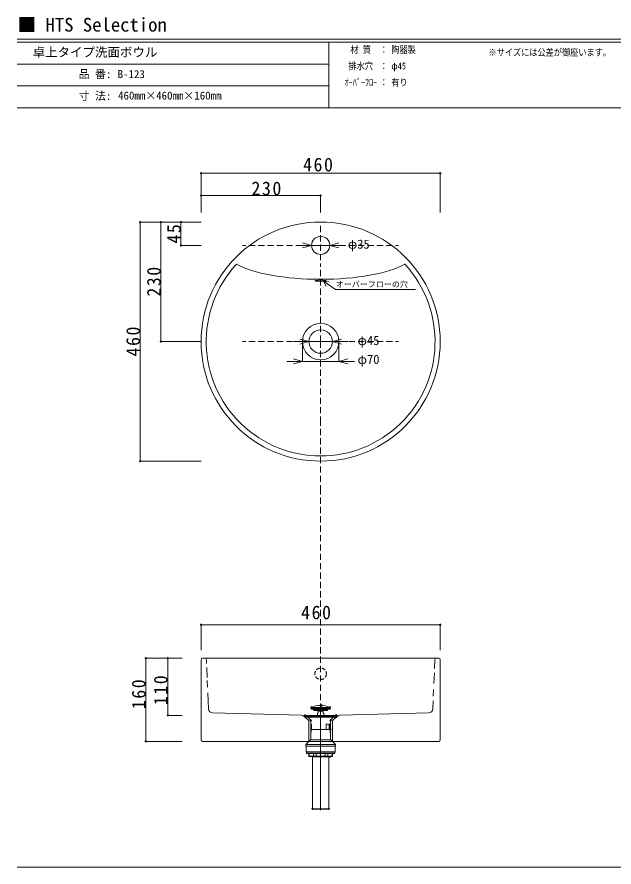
# Model space of a CAD drawing. Units: millimetres, scale not verified. Extents: x -1203 to 1210, y -824 to 811.
# Drawn here: x -1203 to -54, y -824 to 811 of the extents above; entities that cross this region are included whole.
import ezdxf
from ezdxf.enums import TextEntityAlignment as Align

# ---------------------------------------------------------------- set-up
doc = ezdxf.new("R2010")
doc.units = ezdxf.units.MM
doc.header["$LTSCALE"] = 6
doc.header["$PDMODE"] = 32
doc.header["$PDSIZE"] = 2.4
doc.linetypes.add('DASHED1', pattern=[1.8, 1.2, -0.6])
doc.linetypes.add('DASHED2', pattern=[3, 2, -1])
doc.layers.add('F-0', color=7, linetype='Continuous', lineweight=15)
doc.styles.add('ＭＳ ゴシック', font='')
doc.styles.get('ＭＳ ゴシック').set_extended_font_data('MS Gothic')

msp = doc.modelspace()

# ---------------------------------------------------------------- linework, layer by layer
at = {"layer": 'F-0'}
for p, q in [((1202.441, 768.043), (-1202.503, 768.043)), ((1202.441, 762.043), (-1202.503, 762.043)), ((-602.503, 762.043), (-602.503, 636.043)), ((-602.503, 720.043), (-1202.503, 720.043)), ((-602.503, 678.043), (-1202.503, 678.043)), ((1202.441, 636.043), (-1202.503, 636.043)), ((-848.466, 510.157), (-848.466, 434.749)), ((-848.466, 510.157), (-388.466, 510.157)), ((-388.466, 510.157), (-388.466, 434.749)), ((-848.466, 467.398), (-618.466, 467.398)), ((-618.466, 467.398), (-618.466, 434.749)), ((-965.667, 416.287), (-965.667, -43.713)), ((-965.667, 416.287), (-848.466, 416.287)), ((-925.788, 416.287), (-925.788, 186.287)), ((-925.788, 416.287), (-848.466, 416.287)), ((-887.117, 416.287), (-887.117, 371.287)), ((-887.117, 371.287), (-848.466, 371.287)), ((-635.966, 371.287), (-665.966, 371.287)), ((-635.966, 371.287), (-653.352, 375.946)), ((-635.966, 371.287), (-653.352, 366.628)), ((-635.966, 371.287), (-600.966, 371.287)), ((-600.966, 371.287), (-583.579, 375.946)), ((-600.966, 371.287), (-570.966, 371.287)), ((-600.966, 371.287), (-583.579, 366.628)), ((-456.452, 335.121), (-457.441, 334.576)), ((-612.802, 302.302), (-607.597, 293.194)), ((-612.802, 302.302), (-602.23, 301.001)), ((-482.523, 286.363), (-436.179, 286.363)), ((-925.788, 186.287), (-848.466, 186.287)), ((-640.966, 186.287), (-670.966, 186.287)), ((-640.966, 186.287), (-658.352, 190.946)), ((-640.966, 186.287), (-658.352, 181.628)), ((-653.466, 148.274), (-653.466, 186.287)), ((-640.966, 186.287), (-595.966, 186.287)), ((-595.966, 186.287), (-578.579, 190.946)), ((-595.966, 186.287), (-578.579, 181.628)), ((-595.966, 186.287), (-565.966, 186.287)), ((-583.466, 148.274), (-583.466, 186.287)), ((-653.466, 148.274), (-683.466, 148.274)), ((-653.466, 148.274), (-670.852, 152.932)), ((-653.466, 148.274), (-670.852, 143.615)), ((-583.466, 148.274), (-566.079, 152.932)), ((-583.466, 148.274), (-553.466, 148.274)), ((-965.667, -43.713), (-848.466, -43.713)), ((-848.466, -358.325), (-388.466, -358.325)), ((-848.466, -358.325), (-848.466, -407.263)), ((-388.466, -358.325), (-388.466, -407.263)), ((-954.861, -422.773), (-954.861, -582.773)), ((-954.861, -422.773), (-884.77, -422.773)), ((-912.224, -422.773), (-912.224, -532.773)), ((-391.466, -422.773), (-845.466, -422.773)), ((-841.333, -422.773), (-845.466, -422.773)), ((-395.599, -422.773), (-391.466, -422.773)), ((-848.466, -579.773), (-848.466, -425.773)), ((-838.336, -425.637), (-838, -433.03)), ((-837.642, -440.888), (-836.773, -460.008)), ((-398.596, -425.637), (-399.354, -442.32)), ((-388.466, -579.773), (-388.466, -425.773)), ((-399.737, -450.734), (-400.686, -471.616)), ((-836.501, -465.99), (-835.946, -478.211)), ((-835.442, -489.302), (-834.031, -520.332)), ((-401.207, -483.075), (-401.79, -495.895)), ((-402.187, -504.646), (-402.9, -520.332)), ((-912.224, -532.773), (-884.77, -532.773)), ((-655.19, -532.404), (-826.247, -527.966)), ((-642.782, -541.273), (-652.136, -533.548)), ((-594.15, -541.273), (-584.796, -533.548)), ((-581.741, -532.404), (-410.685, -527.966)), ((-640.966, -545.129), (-640.966, -582.773)), ((-637.466, -544.336), (-637.466, -560.704)), ((-599.466, -549.908), (-599.466, -542.536)), ((-595.966, -545.129), (-595.966, -582.773)), ((-637.466, -565.908), (-637.466, -579.755)), ((-636.966, -559.908), (-636.966, -565.908)), ((-599.966, -559.908), (-599.966, -565.908)), ((-599.466, -565.908), (-599.466, -579.755)), ((-954.861, -582.773), (-884.77, -582.773)), ((-845.466, -582.773), (-391.466, -582.773)), ((-1202.503, -824.477), (1202.441, -824.477))]:
    msp.add_line(p, q, dxfattribs=at)
at = {"layer": 'F-0', "color": 4, "lineweight": 9}
for p, q in [((-848.466, 467.398), (-848.466, 434.749)), ((-887.117, 416.287), (-848.466, 416.287)), ((-912.224, -422.773), (-884.77, -422.773))]:
    msp.add_line(p, q, dxfattribs=at)
at = {"layer": 'F-0', "linetype": 'DASHED2'}
for p, q in [((-618.466, 408.733), (-618.466, 333.196)), ((-618.466, 371.287), (-768.466, 371.287)), ((-618.466, 371.287), (-468.466, 371.287)), ((-618.466, 186.287), (-618.466, 336.287)), ((-618.466, 186.287), (-768.466, 186.287)), ((-618.466, 186.287), (-468.466, 186.287)), ((-618.466, 186.287), (-618.466, 36.287)), ((-618.466, 36.287), (-618.466, -95.805)), ((-618.466, -95.805), (-618.466, -687.802))]:
    msp.add_line(p, q, dxfattribs=at)
at = {"layer": 'F-0', "lineweight": 18}
for p, q in [((-636.466, -517.558), (-600.466, -517.558)), ((-636.466, -517.558), (-636.466, -518.558)), ((-636.466, -518.558), (-600.466, -518.558)), ((-636.466, -519.258), (-600.466, -519.258)), ((-636.466, -520.558), (-636.466, -519.258)), ((-636.466, -520.558), (-600.466, -520.558)), ((-636.266, -519.058), (-600.666, -519.058)), ((-635.966, -521.058), (-600.966, -521.058)), ((-631.466, -519.058), (-631.466, -518.558)), ((-631.466, -522.558), (-631.466, -521.058)), ((-631.466, -522.558), (-605.466, -522.558)), ((-631.466, -522.558), (-605.466, -522.558)), ((-631.466, -522.558), (-631.466, -523.558)), ((-605.466, -519.058), (-605.466, -518.558)), ((-605.466, -522.558), (-605.466, -521.058)), ((-605.466, -522.558), (-605.466, -523.558)), ((-600.466, -517.558), (-600.466, -518.558)), ((-600.466, -520.558), (-600.466, -519.258)), ((-648.466, -532.908), (-588.466, -532.908)), ((-648.466, -534.208), (-648.466, -532.908)), ((-648.466, -534.208), (-588.466, -534.208)), ((-646.984, -534.436), (-648.466, -534.208)), ((-646.984, -534.436), (-648.466, -534.208)), ((-648.466, -534.436), (-588.466, -534.436)), ((-648.466, -536.436), (-648.466, -534.436)), ((-648.466, -536.436), (-588.466, -536.436)), ((-637.466, -542.536), (-642.716, -536.436)), ((-631.466, -523.558), (-605.466, -523.558)), ((-624.366, -528.558), (-623.466, -528.558)), ((-624.366, -532.908), (-624.366, -528.558)), ((-623.466, -528.558), (-623.466, -523.563)), ((-613.466, -524.558), (-623.466, -524.558)), ((-613.466, -528.558), (-613.466, -523.563)), ((-613.466, -528.558), (-612.566, -528.558)), ((-612.566, -532.908), (-612.566, -528.558)), ((-599.466, -542.536), (-594.216, -536.436)), ((-589.948, -534.436), (-588.466, -534.208)), ((-589.948, -534.436), (-588.466, -534.208)), ((-588.466, -534.208), (-588.466, -532.908)), ((-588.466, -536.436), (-588.466, -534.436)), ((-637.466, -549.908), (-637.466, -542.536)), ((-637.466, -549.908), (-637.466, -542.536)), ((-636.165, -559.908), (-636.165, -549.908)), ((-607.593, -549.908), (-599.466, -549.908)), ((-607.593, -559.908), (-607.593, -549.908)), ((-602.164, -559.908), (-602.164, -549.908)), ((-600.767, -559.908), (-600.767, -549.908)), ((-599.466, -559.908), (-637.466, -559.908)), ((-637.466, -565.908), (-637.466, -559.908)), ((-637.466, -565.908), (-637.466, -559.908)), ((-599.466, -565.908), (-599.466, -559.908)), ((-647.157, -588.697), (-638.216, -579.755)), ((-638.216, -579.755), (-598.716, -579.755)), ((-589.774, -588.697), (-598.716, -579.755)), ((-589.716, -588.838), (-647.216, -588.838)), ((-647.216, -591.755), (-647.216, -588.838)), ((-647.216, -591.755), (-589.716, -591.755)), ((-589.774, -588.697), (-647.157, -588.697)), ((-646.466, -591.755), (-646.466, -602.755)), ((-590.466, -602.755), (-646.466, -602.755)), ((-645.466, -603.755), (-591.466, -603.755)), ((-644.716, -603.755), (-644.716, -602.755)), ((-592.216, -603.755), (-592.216, -602.755)), ((-590.466, -591.755), (-590.466, -602.755)), ((-589.716, -591.755), (-589.716, -588.838)), ((-645.466, -605.855), (-591.466, -605.855)), ((-644.966, -606.355), (-591.966, -606.355)), ((-640.966, -606.355), (-640.966, -611.255)), ((-640.966, -611.255), (-595.966, -611.255)), ((-640.786, -611.255), (-640.786, -606.355)), ((-596.466, -611.755), (-640.466, -611.755)), ((-634.216, -611.255), (-634.216, -712.708)), ((-634.216, -612.255), (-602.716, -612.255)), ((-632.086, -611.255), (-632.086, -606.355)), ((-627.166, -611.255), (-627.166, -606.355)), ((-609.766, -611.255), (-609.766, -606.355)), ((-604.846, -611.255), (-604.846, -606.355)), ((-602.716, -611.255), (-602.716, -712.708)), ((-596.146, -611.255), (-596.146, -606.355)), ((-595.966, -606.355), (-595.966, -611.255)), ((-634.216, -712.708), (-602.716, -712.708)), ((-634.015, -712.908), (-634.216, -712.708)), ((-634.015, -712.908), (-602.916, -712.908)), ((-602.916, -712.908), (-602.716, -712.708))]:
    msp.add_line(p, q, dxfattribs=at)
at = {"layer": 'F-0', "color": 1, "lineweight": 18}
msp.add_line((-618.466, -715.003), (-618.466, -512.566), dxfattribs=at)
at = {"layer": 'F-0', "color": 3, "lineweight": 18}
msp.add_line((-599.466, -544.336), (-599.466, -560.704), dxfattribs=at)
at = {"layer": 'F-0', "color": 2, "lineweight": 18}
for p, q in [((-633.966, -612.255), (-633.966, -611.755)), ((-602.966, -612.255), (-602.966, -611.755))]:
    msp.add_line(p, q, dxfattribs=at)
at = {"layer": 'F-0'}
for points in [[(-612.795, 302.29), (-590.031, 286.363), (-482.523, 286.363)], [(-653.466, 148.274), (-583.466, 148.274), (-566.079, 143.615)]]:
    msp.add_lwpolyline(points, dxfattribs=at)
at = {"layer": 'F-0', "lineweight": 18}
for points in [[(-645.466, -603.755), (-645.466, -605.855), (-645.466, -603.755)], [(-591.466, -603.755), (-591.466, -605.855), (-591.466, -603.755)], [(-640.786, -611.255), (-640.785, -611.273), (-640.784, -611.292), (-640.783, -611.31), (-640.781, -611.328), (-640.778, -611.346), (-640.774, -611.363), (-640.77, -611.381), (-640.765, -611.399), (-640.76, -611.416), (-640.754, -611.434), (-640.747, -611.451), (-640.74, -611.468), (-640.732, -611.484), (-640.724, -611.5), (-640.715, -611.516), (-640.705, -611.532), (-640.695, -611.547), (-640.684, -611.562), (-640.673, -611.577), (-640.661, -611.591), (-640.649, -611.604), (-640.636, -611.617), (-640.622, -611.63), (-640.609, -611.642), (-640.594, -611.654), (-640.58, -611.665), (-640.565, -611.675), (-640.55, -611.685), (-640.534, -611.694), (-640.518, -611.703), (-640.502, -611.711), (-640.485, -611.718)], [(-640.461, -611.728), (-640.454, -611.73), (-640.448, -611.732), (-640.442, -611.734), (-640.435, -611.736), (-640.429, -611.738), (-640.422, -611.74), (-640.416, -611.741), (-640.409, -611.743), (-640.402, -611.745), (-640.396, -611.746), (-640.389, -611.747), (-640.383, -611.748), (-640.376, -611.75), (-640.369, -611.751), (-640.363, -611.751), (-640.356, -611.752), (-640.349, -611.753), (-640.342, -611.754), (-640.336, -611.754), (-640.329, -611.755), (-640.322, -611.755), (-640.316, -611.755), (-640.309, -611.755), (-640.302, -611.755)], [(-632.086, -611.255), (-632.086, -611.27), (-632.085, -611.284), (-632.084, -611.299), (-632.083, -611.313), (-632.082, -611.328), (-632.08, -611.342), (-632.078, -611.356), (-632.076, -611.37), (-632.073, -611.385), (-632.07, -611.399), (-632.066, -611.413), (-632.063, -611.427), (-632.059, -611.441), (-632.054, -611.455), (-632.05, -611.468), (-632.044, -611.482), (-632.039, -611.495), (-632.033, -611.509), (-632.027, -611.522), (-632.021, -611.535), (-632.014, -611.547), (-632.007, -611.56), (-631.999, -611.572), (-631.991, -611.585), (-631.983, -611.596), (-631.975, -611.608), (-631.966, -611.62), (-631.956, -611.631), (-631.947, -611.641), (-631.936, -611.652), (-631.926, -611.662), (-631.915, -611.672), (-631.904, -611.681), (-631.893, -611.69), (-631.881, -611.698), (-631.869, -611.706), (-631.856, -611.714), (-631.843, -611.721), (-631.83, -611.727)], [(-631.83, -611.727), (-631.817, -611.733), (-631.803, -611.738), (-631.789, -611.742), (-631.775, -611.746), (-631.761, -611.75), (-631.747, -611.752), (-631.732, -611.754), (-631.718, -611.755), (-631.703, -611.755)], [(-627.166, -611.255), (-627.166, -611.265), (-627.166, -611.274), (-627.166, -611.283), (-627.165, -611.293), (-627.165, -611.302), (-627.165, -611.312), (-627.165, -611.321), (-627.165, -611.33), (-627.164, -611.34), (-627.164, -611.349), (-627.164, -611.358), (-627.163, -611.368), (-627.163, -611.377), (-627.162, -611.386), (-627.162, -611.396), (-627.161, -611.405), (-627.16, -611.414), (-627.16, -611.424), (-627.159, -611.433), (-627.158, -611.442), (-627.158, -611.451), (-627.157, -611.461), (-627.156, -611.47), (-627.155, -611.479), (-627.154, -611.489), (-627.153, -611.498), (-627.152, -611.507), (-627.151, -611.516), (-627.15, -611.526), (-627.149, -611.535), (-627.147, -611.544), (-627.146, -611.553), (-627.145, -611.563), (-627.143, -611.572), (-627.142, -611.581), (-627.14, -611.59), (-627.138, -611.599), (-627.136, -611.609), (-627.134, -611.618)], [(-627.134, -611.618), (-627.132, -611.627), (-627.13, -611.636), (-627.128, -611.646), (-627.126, -611.655), (-627.123, -611.663), (-627.121, -611.672), (-627.118, -611.681), (-627.115, -611.689), (-627.112, -611.698), (-627.108, -611.707), (-627.104, -611.716), (-627.1, -611.725), (-627.094, -611.734), (-627.088, -611.742), (-627.081, -611.749), (-627.073, -611.754), (-627.065, -611.755)], [(-609.797, -611.618), (-609.799, -611.627), (-609.802, -611.636), (-609.804, -611.646), (-609.806, -611.655), (-609.809, -611.663), (-609.811, -611.672), (-609.814, -611.681), (-609.817, -611.689), (-609.82, -611.698), (-609.823, -611.707), (-609.827, -611.716), (-609.832, -611.725), (-609.837, -611.734), (-609.844, -611.742), (-609.85, -611.749), (-609.858, -611.754), (-609.867, -611.755)], [(-609.766, -611.255), (-609.766, -611.265), (-609.766, -611.274), (-609.766, -611.283), (-609.766, -611.293), (-609.766, -611.302), (-609.767, -611.312), (-609.767, -611.321), (-609.767, -611.33), (-609.767, -611.34), (-609.768, -611.349), (-609.768, -611.358), (-609.769, -611.368), (-609.769, -611.377), (-609.77, -611.386), (-609.77, -611.396), (-609.771, -611.405), (-609.771, -611.414), (-609.772, -611.424), (-609.773, -611.433), (-609.773, -611.442), (-609.774, -611.451), (-609.775, -611.461), (-609.776, -611.47), (-609.777, -611.479), (-609.777, -611.489), (-609.778, -611.498), (-609.779, -611.507), (-609.781, -611.516), (-609.782, -611.526), (-609.783, -611.535), (-609.784, -611.544), (-609.786, -611.553), (-609.787, -611.563), (-609.789, -611.572), (-609.79, -611.581), (-609.792, -611.59), (-609.794, -611.599), (-609.795, -611.609), (-609.797, -611.618)], [(-605.101, -611.727), (-605.115, -611.733), (-605.128, -611.738), (-605.142, -611.742), (-605.156, -611.746), (-605.171, -611.75), (-605.185, -611.752), (-605.199, -611.754), (-605.214, -611.755), (-605.228, -611.755)], [(-604.846, -611.255), (-604.846, -611.27), (-604.846, -611.284), (-604.847, -611.299), (-604.848, -611.313), (-604.85, -611.328), (-604.851, -611.342), (-604.854, -611.356), (-604.856, -611.37), (-604.859, -611.385), (-604.862, -611.399), (-604.865, -611.413), (-604.869, -611.427), (-604.873, -611.441), (-604.877, -611.455), (-604.882, -611.468), (-604.887, -611.482), (-604.893, -611.495), (-604.898, -611.509), (-604.904, -611.522), (-604.911, -611.535), (-604.918, -611.547), (-604.925, -611.56), (-604.932, -611.572), (-604.94, -611.585), (-604.949, -611.596), (-604.957, -611.608), (-604.966, -611.62), (-604.975, -611.631), (-604.985, -611.641), (-604.995, -611.652), (-605.006, -611.662), (-605.016, -611.672), (-605.027, -611.681), (-605.039, -611.69), (-605.051, -611.698), (-605.063, -611.706), (-605.075, -611.714), (-605.088, -611.721), (-605.101, -611.727)], [(-596.471, -611.728), (-596.477, -611.73), (-596.484, -611.732), (-596.49, -611.734), (-596.497, -611.736), (-596.503, -611.738), (-596.51, -611.74), (-596.516, -611.741), (-596.523, -611.743), (-596.529, -611.745), (-596.536, -611.746), (-596.542, -611.747), (-596.549, -611.748), (-596.556, -611.75), (-596.562, -611.751), (-596.569, -611.751), (-596.576, -611.752), (-596.582, -611.753), (-596.589, -611.754), (-596.596, -611.754), (-596.603, -611.755), (-596.609, -611.755), (-596.616, -611.755), (-596.623, -611.755), (-596.629, -611.755)], [(-596.146, -611.255), (-596.146, -611.273), (-596.147, -611.292), (-596.149, -611.31), (-596.151, -611.328), (-596.154, -611.346), (-596.157, -611.363), (-596.162, -611.381), (-596.166, -611.399), (-596.172, -611.416), (-596.178, -611.434), (-596.184, -611.451), (-596.192, -611.468), (-596.199, -611.484), (-596.208, -611.5), (-596.217, -611.516), (-596.227, -611.532), (-596.237, -611.547), (-596.248, -611.562), (-596.259, -611.577), (-596.271, -611.591), (-596.283, -611.604), (-596.296, -611.617), (-596.309, -611.63), (-596.323, -611.642), (-596.337, -611.654), (-596.352, -611.665), (-596.367, -611.675), (-596.382, -611.685), (-596.398, -611.694), (-596.414, -611.703), (-596.43, -611.711), (-596.446, -611.718)]]:
    msp.add_lwpolyline(points, dxfattribs=at)
at = {"layer": 'F-0'}
for centre, radius in [((-618.466, 186.287), 230), ((-618.466, 371.287), 17.5), ((-618.466, 186.287), 35), ((-618.466, 186.287), 22.5)]:
    msp.add_circle(centre, radius, dxfattribs=at)
at = {"layer": 'F-0', "linetype": 'DASHED1'}
msp.add_circle((-618.466, -452.773), 11, dxfattribs=at)
at = {"layer": 'F-0'}
for centre, radius, start, end in [((-618.466, 186.287), 220, 137.42794, 42.57206), ((-845.466, -425.773), 3, 90, 180), ((-841.333, -425.773), 3, 2.60256, 90), ((-395.599, -425.773), 3, 90, 177.39744), ((-391.466, -425.773), 3, 0, 90), ((-826.04, -519.969), 8, 182.60256, 268.51389), ((-410.892, -519.969), 8, 271.48611, 357.39744), ((-655.32, -537.403), 5, 50.4452, 88.51389), ((-581.612, -537.403), 5, 91.48611, 129.5548), ((-645.966, -545.129), 5, 0, 50.4452), ((-590.966, -545.129), 5, 129.5548, 180), ((-845.466, -579.773), 3, 180, 270), ((-391.466, -579.773), 3, 270, 0)]:
    msp.add_arc(centre, radius, start, end, dxfattribs=at)
at = {"layer": 'F-0', "lineweight": 18}
for centre, radius, start, end in [((-618.466, -556.058), 42.5, 64.94238, 115.05762), ((-636.266, -519.258), 0.2, 90, 180), ((-635.966, -520.558), 0.5, 180, 270), ((-600.966, -520.558), 0.5, 270, 0), ((-600.666, -519.258), 0.2, 0, 90), ((-647.016, -588.838), 0.2, 135, 180), ((-589.916, -588.838), 0.2, 0, 45), ((-644.966, -605.855), 0.5, 180, 270), ((-640.466, -611.255), 0.5, 180, 270), ((-640.302, -611.285), 0.47, 247.09102, 250.33614), ((-596.629, -611.285), 0.47, 289.66386, 292.90898), ((-596.466, -611.255), 0.5, 270, 0), ((-591.966, -605.855), 0.5, 270, 0)]:
    msp.add_arc(centre, radius, start, end, dxfattribs=at)
at = {"layer": 'F-0'}
msp.add_ellipse((-618.466, 361.287), major_axis=(184, 0), ratio=0.3, start_param=3.63545075, end_param=5.78932721, dxfattribs=at)
msp.add_ellipse((-618.466, 303.233), major_axis=(11, 0), ratio=0.1, dxfattribs=at)
for p in [(-848.466, 510.157), (-388.466, 510.157), (-848.466, 467.398), (-618.466, 467.398), (-965.667, 416.287), (-925.788, 416.287), (-887.117, 416.287), (-887.117, 371.287), (-925.788, 186.287), (-965.667, -43.713), (-848.466, -358.325), (-388.466, -358.325), (-954.861, -422.773), (-912.224, -422.773), (-636.466, -517.401), (-616.609, -513.558), (-600.466, -517.401), (-912.224, -532.773), (-648.466, -532.908), (-588.466, -532.579), (-637.466, -542.536), (-599.466, -542.536), (-599.466, -559.704), (-954.861, -582.773), (-600.859, -612.255), (-634.216, -712.708), (-602.716, -712.708)]:
    msp.add_point(p, dxfattribs=at)

# ---------------------------------------------------------------- texts
at = {"layer": 'F-0', "style": 'ＭＳ ゴシック'}
for s, height, p in [('■ HTS Selection', 26.39, (-1201.64, 774.7)), ('卓上タイプ洗面ボウル', 17.6, (-1172.503, 729.043)), ('品 番:', 15.4, (-1084.003, 688.543)), ('B-123', 15.4, (-1008.929, 688.543)), ('寸 法:', 15.4, (-1084.003, 646.543)), ('460mm×460mm×160mm', 15.4, (-1008.154, 647.221)), ('φ35', 17.6, (-566.26, 359.641)), ('φ45', 17.6, (-547.464, 174.337)), ('φ70', 17.6, (-547.464, 137.852))]:
    msp.add_text(s, height=height, dxfattribs=at).set_placement(p, align=Align.BOTTOM_LEFT)
at = {"layer": 'F-0', "style": 'ＭＳ ゴシック', "width": 0.85}
for s, p in [('材 質', (-561.253, 737.293)), ('：', (-505.003, 737.293)), ('陶器製', (-482.503, 737.293)), ('※サイズには公差が御座います。', (-295.63, 732.043)), ('排水穴', (-565.003, 705.793)), ('：', (-505.003, 705.793)), ('φ45', (-482.503, 705.793)), ('ｵｰﾊﾞｰﾌﾛｰ', (-572.503, 674.293)), ('：', (-505.003, 674.293)), ('有り', (-482.503, 674.293))]:
    msp.add_text(s, height=13.2, dxfattribs=at).set_placement(p, align=Align.BOTTOM_LEFT)
at = {"layer": 'F-0', "color": 4, "style": 'ＭＳ ゴシック'}
msp.add_text('オーバーフローの穴', height=11, dxfattribs=at).set_placement((-589.353, 287.567), align=Align.BOTTOM_LEFT)
at = {"layer": 'F-0', "color": 3, "char_height": 26.39, "attachment_point": 7, "style": 'ＭＳ ゴシック'}
for s, insert in [('\\T1.18;\\W0.95;460', (-652.212, 513.266)), ('\\T1.18;\\W0.95;230', (-751.466, 467.398)), ('\\T1.18;\\W0.95;460', (-655.966, -348.325))]:
    msp.add_mtext(s, dxfattribs=dict(at, insert=insert))
at = {"layer": 'F-0', "color": 3, "char_height": 26.39, "attachment_point": 7, "rotation": 90, "style": 'ＭＳ ゴシック'}
for s, insert in [('\\T1.17;\\W0.95;45', (-887.117, 375.037)), ('\\T1.18;\\W0.95;230', (-925.788, 272.787)), ('\\T1.18;\\W0.95;460', (-965.667, 157.787)), ('\\T1.18;\\W0.95;110', (-912.595, -513.093)), ('\\T1.18;\\W0.95;160', (-954.861, -520.773))]:
    msp.add_mtext(s, dxfattribs=dict(at, insert=insert))

doc.saveas('drawing.dxf')
